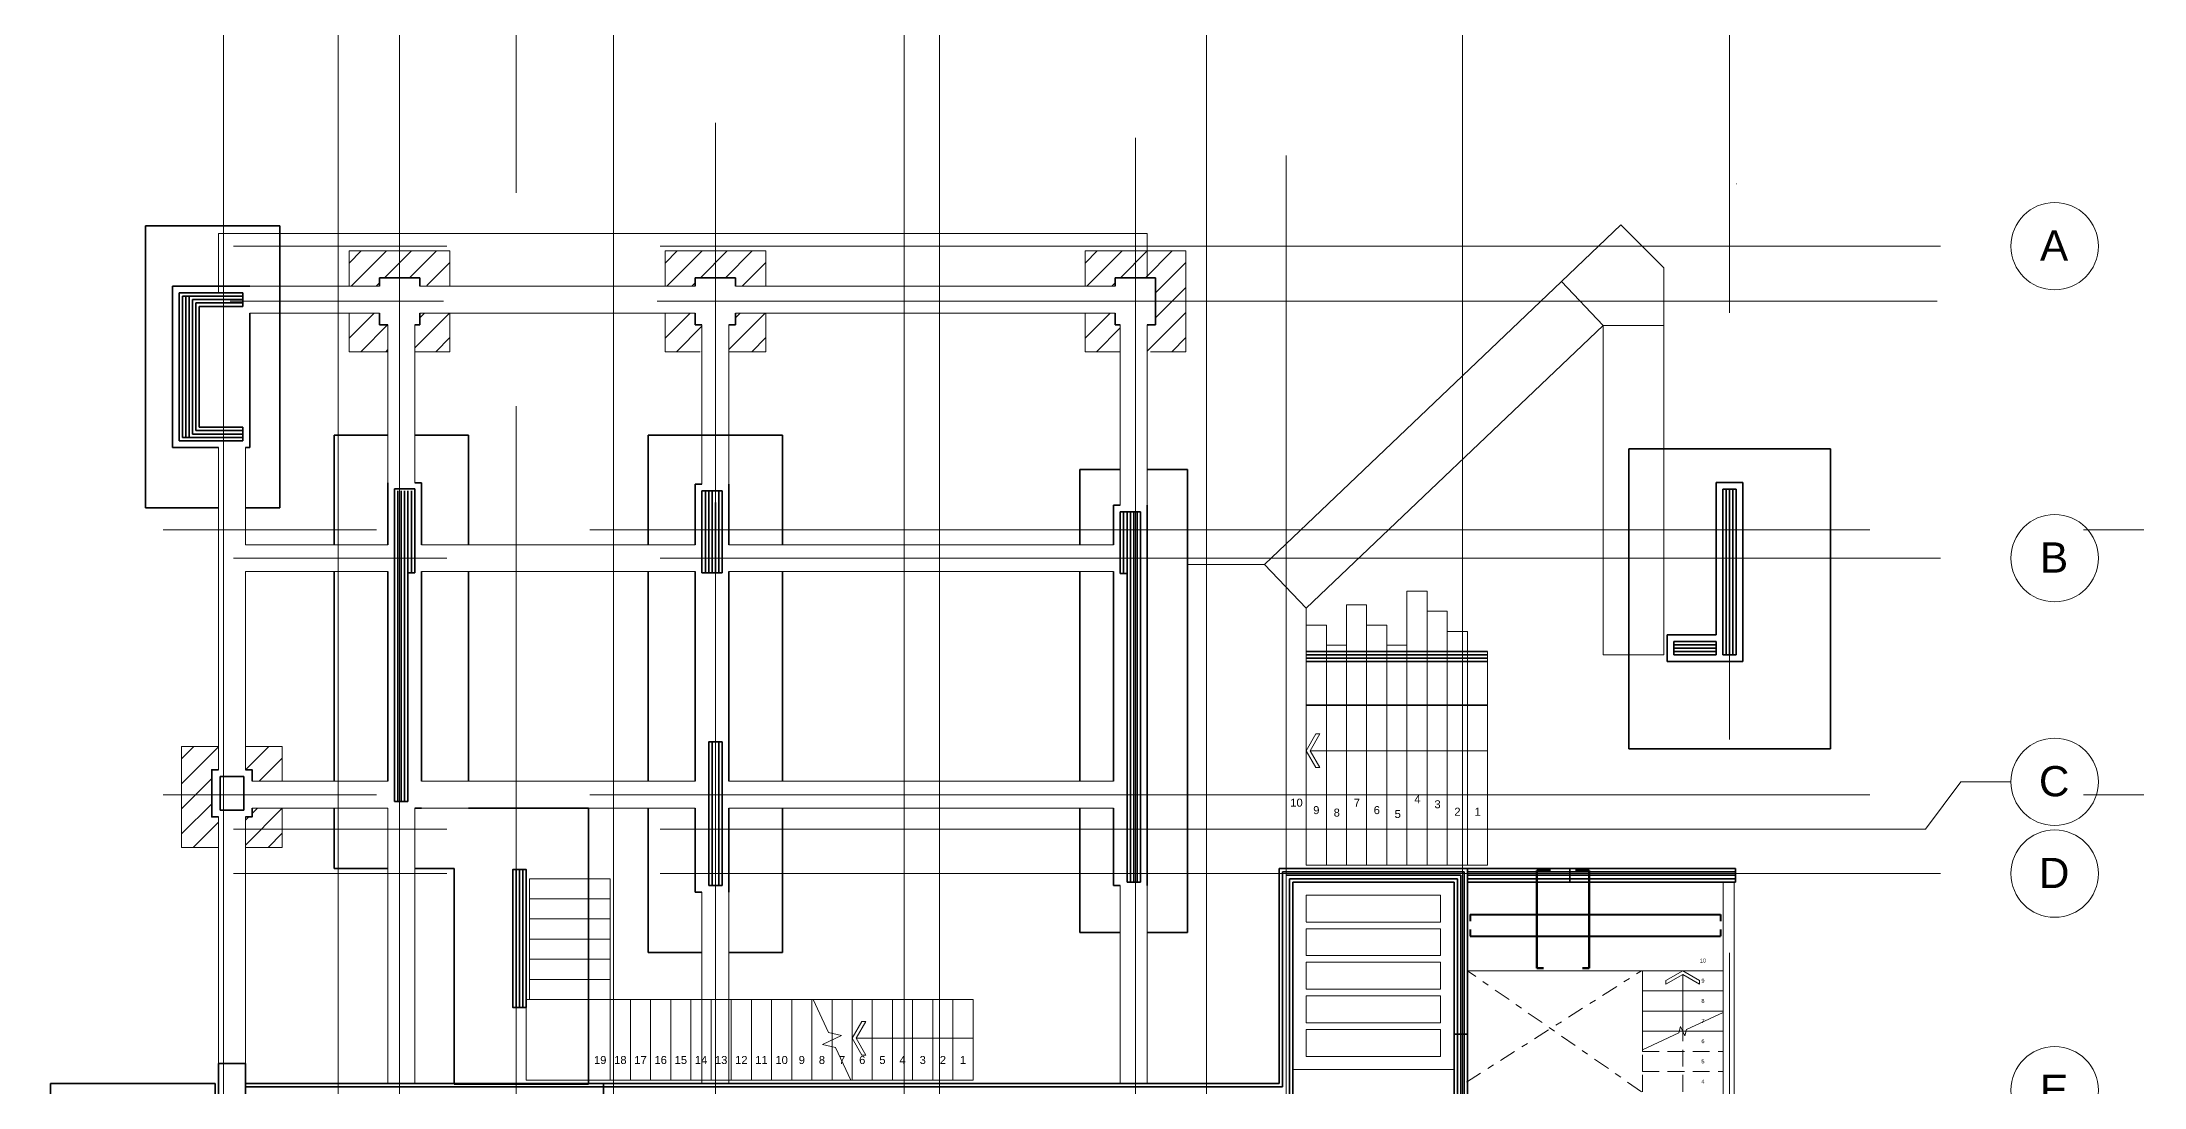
# Model space of a CAD drawing. Header units: millimetres. Extents: x 1130 to 2176, y -195 to 376.
# Drawn here: x 1649.64 to 1680.92, y -98.01 to -82.46 of the extents above; entities that cross this region are included whole.
import ezdxf

# ---------------------------------------------------------------- set-up
doc = ezdxf.new("R2010")
doc.units = ezdxf.units.MM
for name, pattern in [('Basculante', [0.003969, 0.002381, -0.001587]), ('CENTER2', [28.575, 19.05, -3.175, 3.175, -3.175]), ('DASHDOT2', [0.5, 0.25, -0.125, 0, -0.125]), ('HIDDEN', [0.375, 0.25, -0.125])]:
    doc.linetypes.add(name, pattern=pattern)
for name, color, linetype, lineweight in [('A-DETL-MBND', 8, 'Continuous', 9), ('A-FLOR-LEVL', 7, 'Continuous', 9), ('A-WALL', 1, 'Continuous', 9), ('EDIS-BORDE DE LOSA', 3, 'Continuous', 9), ('EDIS-EJES COLUMNAS', 9, 'CENTER2', 15), ('EDIS-ESCALERA', 2, 'Continuous', 15), ('EDIS-LOSA NERVADA', 3, 'Continuous', 15), ('EDIS-MUROS PB', 4, 'Continuous', 15), ('EDIS-PANTALLAS', 3, 'Continuous', 15), ('EDIS-PEDESTALES', 4, 'Continuous', 13), ('EDIS-PL-DIMENSION', 8, 'Continuous', 13), ('EDIS-REFUERZOS DETALLES', 7, 'Continuous', 40), ('EDIS-VACIOS', 8, 'DASHDOT2', 13), ('EDIS-VIGAS RIOSTRAS', 6, 'Continuous', 13), ('EDIS-ZAPATAS-F-2', 1, 'Continuous', 20), ('Est-REFUERZOS DETALLES', 7, 'Continuous', 50), ('S-GRID', 3, 'Continuous', 9), ('S-GRID-IDEN', 3, 'Continuous', 9), ('S-STRS', 7, 'Continuous', 9), ('S-STRS-MBND', 7, 'Basculante', 9), ('vista', 7, 'Continuous', 9)]:
    doc.layers.add(name, color=color, linetype=linetype, lineweight=lineweight)
doc.layers.add('EDIS-COLUMNAS PB', color=7, linetype='CENTER2')
doc.layers.add('EDIS-MURO PERIMETRAL', color=3, linetype='Continuous')
doc.styles.add('ARIAL', font='arial.ttf')
doc.styles.add('Arial_4', font='arial.ttf', dxfattribs={"height": 0.45})

# ---------------------------------------------------------------- blocks, each defined once
blk = doc.blocks.new('Rejilla - M_Extremo inicial de rejilla - Círculo-45800-PLANTA BAJA  0_00')
at = {"layer": 'S-GRID-IDEN'}
blk.add_circle((0, 0), 0.0065, dxfattribs=at)

msp = doc.modelspace()

# ---------------------------------------------------------------- hatches: boundary and pattern name
at = {"layer": 'EDIS-ZAPATAS-F-2'}
h = msp.add_hatch(dxfattribs=at)
h.set_pattern_fill('ANSI31', color=256, scale=0.083)
h.set_pattern_definition([(45, (-273.39996, -314.67642), (-0.186340315, 0.186340315), [])])
h.paths.add_polyline_path([(1655.708, -86.796), (1655.183, -86.796), (1655.183, -87.066), (1655.708, -87.066)])
h.paths.add_polyline_path([(1654.783, -86.796), (1654.208, -86.796), (1654.208, -87.066), (1654.783, -87.066)])
h.paths.add_polyline_path([(1654.683, -86.491), (1654.208, -86.491), (1654.208, -86.796), (1654.783, -86.796), (1654.783, -86.491)])
h.paths.add_polyline_path([(1655.258, -86.666), (1655.183, -86.666), (1655.183, -86.796), (1655.708, -86.796), (1655.708, -86.491), (1655.258, -86.491)])
h.paths.add_polyline_path([(1655.258, -85.966), (1655.258, -86.081), (1655.708, -86.081), (1655.708, -85.566), (1654.958, -85.566), (1654.958, -85.966)])
h.paths.add_polyline_path([(1654.658, -85.966), (1654.958, -85.966), (1654.958, -85.566), (1654.208, -85.566), (1654.208, -86.091), (1654.658, -86.091)])
h = msp.add_hatch(dxfattribs=at)
h.set_pattern_fill('ANSI31', color=256, scale=0.083)
h.set_pattern_definition([(45, (-268.69996, -314.67642), (-0.186340315, 0.186340315), [])])
h.paths.add_polyline_path([(1660.408, -86.796), (1659.858, -86.796), (1659.858, -87.066), (1660.408, -87.066)])
h.paths.add_polyline_path([(1659.458, -86.796), (1658.908, -86.796), (1658.908, -87.066), (1659.458, -87.066)])
h.paths.add_polyline_path([(1659.383, -86.491), (1658.908, -86.491), (1658.908, -86.796), (1659.458, -86.796), (1659.458, -86.491)])
h.paths.add_polyline_path([(1659.958, -85.966), (1659.958, -86.091), (1660.408, -86.091), (1660.408, -85.566), (1659.658, -85.566), (1659.658, -85.966)])
h.paths.add_polyline_path([(1659.358, -85.966), (1659.658, -85.966), (1659.658, -85.566), (1658.908, -85.566), (1658.908, -86.091), (1659.358, -86.091)])
h.paths.add_polyline_path([(1659.958, -86.491), (1659.958, -86.666), (1659.858, -86.666), (1659.858, -86.796), (1660.408, -86.796), (1660.408, -86.491)])
h = msp.add_hatch(dxfattribs=at)
h.set_pattern_fill('ANSI31', color=256, scale=0.083)
h.set_pattern_definition([(45, (-262.44996, -314.67642), (-0.186340315, 0.186340315), [])])
h.paths.add_polyline_path([(1666.658, -86.796), (1666.083, -86.796), (1666.083, -87.066), (1666.658, -87.066)])
h.paths.add_polyline_path([(1665.683, -86.796), (1665.158, -86.796), (1665.158, -87.066), (1665.683, -87.066)])
h.paths.add_polyline_path([(1665.633, -86.491), (1665.158, -86.491), (1665.158, -86.796), (1665.683, -86.796), (1665.683, -86.491)])
h.paths.add_polyline_path([(1666.208, -85.966), (1666.208, -86.316), (1666.658, -86.316), (1666.658, -85.566), (1665.908, -85.566), (1665.908, -85.966)])
h.paths.add_polyline_path([(1666.208, -86.666), (1666.09, -86.666), (1666.108, -86.796), (1666.658, -86.796), (1666.658, -86.316), (1666.208, -86.316)])
h.paths.add_polyline_path([(1665.608, -85.966), (1665.908, -85.966), (1665.908, -85.566), (1665.158, -85.566), (1665.158, -86.091), (1665.608, -86.091)])
h = msp.add_hatch(dxfattribs=at)
h.set_pattern_fill('ANSI31', color=256, scale=0.083)
h.set_pattern_definition([(45, (-275.89496, -322.05476), (-0.186340315, 0.186340315), [])])
h.paths.add_polyline_path([(1652.263, -92.944), (1651.713, -92.944), (1651.713, -93.659), (1652.163, -93.659), (1652.163, -93.289), (1652.263, -93.289)])
h.paths.add_polyline_path([(1653.213, -92.944), (1652.663, -92.944), (1652.663, -93.289), (1652.763, -93.289), (1652.763, -93.459), (1653.213, -93.459)])
h.paths.add_polyline_path([(1653.213, -93.859), (1652.763, -93.859), (1652.763, -93.989), (1652.663, -93.989), (1652.663, -94.174), (1653.213, -94.174)])
h.paths.add_polyline_path([(1653.213, -94.174), (1652.663, -94.174), (1652.663, -94.444), (1653.213, -94.444)])
h.paths.add_polyline_path([(1652.263, -94.174), (1651.713, -94.174), (1651.713, -94.444), (1652.263, -94.444)])
h.paths.add_polyline_path([(1652.263, -93.989), (1652.163, -93.989), (1652.163, -93.659), (1651.713, -93.659), (1651.713, -94.174), (1652.263, -94.174)])

# ---------------------------------------------------------------- linework, layer by layer
at = {"layer": 'A-DETL-MBND'}
msp.add_line((1674.849, -84.57), (1674.851, -84.567), dxfattribs=at)
at = {"layer": 'A-FLOR-LEVL'}
for p, q in [((1673.132, -85.18), (1672.248, -86.023)), ((1673.769, -85.817), (1673.132, -85.18)), ((1673.769, -86.674), (1673.769, -85.817)), ((1672.248, -86.023), (1667.831, -90.235)), ((1672.248, -86.023), (1672.869, -86.674)), ((1672.869, -86.674), (1668.449, -90.884)), ((1673.769, -86.674), (1672.869, -86.674)), ((1672.869, -91.579), (1672.869, -86.674)), ((1673.769, -91.579), (1673.769, -86.674)), ((1667.831, -90.235), (1668.449, -90.884)), ((1673.769, -91.579), (1672.869, -91.579))]:
    msp.add_line(p, q, dxfattribs=at)
at = {"layer": 'A-WALL'}
for p, q in [((1652.263, -94.059), (1652.268, -94.059)), ((1668.049, -94.759), (1668.053, -94.759)), ((1652.268, -97.859), (1652.263, -97.859))]:
    msp.add_line(p, q, dxfattribs=at)
at = {"layer": 'A-WALL', "lineweight": 35}
for p, q in [((1668.053, -94.959), (1668.049, -94.959)), ((1668.253, -97.959), (1668.249, -97.959))]:
    msp.add_line(p, q, dxfattribs=at)
at = {"layer": 'EDIS-BORDE DE LOSA'}
for p, q in [((1666.083, -85.309), (1652.263, -85.309)), ((1652.263, -85.309), (1652.263, -86.191)), ((1666.083, -85.966), (1666.083, -85.309)), ((1667.831, -90.235), (1666.683, -90.235)), ((1668.449, -91.134), (1668.449, -90.884)), ((1670.849, -94.759), (1671.149, -94.759)), ((1674.819, -99.284), (1674.819, -94.959))]:
    msp.add_line(p, q, dxfattribs=at)
at = {"layer": 'EDIS-COLUMNAS PB', "lineweight": 35}
for points in [[(1652.288, -93.889), (1652.638, -93.889), (1652.638, -93.389), (1652.288, -93.389)], [(1652.263, -98.159), (1652.663, -98.159), (1652.663, -97.659), (1652.263, -97.659)]]:
    msp.add_lwpolyline(points, close=True, dxfattribs=at)
at = {"layer": 'EDIS-EJES COLUMNAS'}
for p, q in [((1652.338, -127.974), (1652.338, -62.779)), ((1654.043, -127.974), (1654.043, -62.779)), ((1654.043, -127.974), (1654.043, -62.779)), ((1654.958, -129.943), (1654.958, -62.779)), ((1656.693, -135.501), (1656.693, -62.779)), ((1658.143, -127.974), (1658.143, -62.779)), ((1659.658, -131.287), (1659.658, -62.779)), ((1662.468, -127.974), (1662.468, -62.779)), ((1662.993, -127.974), (1662.993, -62.779)), ((1665.908, -131.509), (1665.908, -62.779)), ((1666.964, -127.974), (1666.964, -62.779)), ((1668.149, -131.77), (1668.149, -62.779)), ((1670.774, -127.974), (1670.774, -62.779)), ((1674.749, -115.064), (1674.749, -62.779)), ((1630.263, -85.496), (1678.937, -85.496)), ((1630.214, -86.316), (1678.888, -86.316)), ((1629.214, -89.719), (1680.916, -89.719)), ((1630.263, -90.139), (1678.937, -90.139)), ((1629.214, -93.659), (1680.916, -93.659)), ((1630.263, -94.174), (1677.667, -94.174)), ((1630.263, -94.834), (1678.937, -94.834))]:
    msp.add_line(p, q, dxfattribs=at)
at = {"layer": 'EDIS-EJES COLUMNAS', "linetype": 'ByBlock'}
msp.add_line((1662.993, -126.978), (1662.993, -83.139), dxfattribs=at)
at = {"layer": 'EDIS-ESCALERA'}
for p, q in [((1669.949, -90.629), (1669.949, -91.434)), ((1670.249, -90.629), (1669.949, -90.629)), ((1670.249, -90.929), (1670.249, -90.629)), ((1669.049, -90.834), (1669.049, -91.112)), ((1669.349, -90.834), (1669.049, -90.834)), ((1669.349, -91.134), (1669.349, -90.834)), ((1670.549, -90.929), (1670.249, -90.929)), ((1670.249, -94.709), (1670.249, -90.929)), ((1670.249, -94.709), (1670.249, -90.929)), ((1670.549, -91.229), (1670.549, -90.929)), ((1668.449, -94.709), (1668.449, -91.134)), ((1668.749, -91.134), (1668.449, -91.134)), ((1668.749, -91.434), (1668.749, -91.134)), ((1669.049, -91.112), (1669.049, -91.434)), ((1669.649, -91.134), (1669.349, -91.134)), ((1669.349, -94.709), (1669.349, -91.134)), ((1669.349, -94.709), (1669.349, -91.134)), ((1669.649, -91.434), (1669.649, -91.134)), ((1670.849, -91.229), (1670.549, -91.229)), ((1670.549, -94.709), (1670.549, -91.229)), ((1670.549, -94.709), (1670.549, -91.229)), ((1670.849, -91.529), (1670.849, -91.229)), ((1669.049, -91.434), (1668.749, -91.434)), ((1668.749, -94.709), (1668.749, -91.434)), ((1668.749, -94.709), (1668.749, -91.434)), ((1669.049, -94.709), (1669.049, -91.434)), ((1669.049, -94.709), (1669.049, -91.434)), ((1669.949, -91.434), (1669.649, -91.434)), ((1669.649, -94.709), (1669.649, -91.434)), ((1669.649, -94.709), (1669.649, -91.434)), ((1669.949, -94.709), (1669.949, -91.434)), ((1669.949, -94.709), (1669.949, -91.434)), ((1671.149, -91.529), (1670.849, -91.529)), ((1670.849, -94.709), (1670.849, -91.529)), ((1671.149, -94.709), (1671.149, -91.529)), ((1671.149, -94.709), (1671.149, -91.529)), ((1668.594, -92.755), (1668.449, -93.005)), ((1668.651, -92.755), (1668.507, -93.005)), ((1668.651, -92.755), (1668.594, -92.755)), ((1668.594, -93.255), (1668.449, -93.005)), ((1671.149, -93.005), (1668.507, -93.005)), ((1668.651, -93.255), (1668.507, -93.005)), ((1668.651, -93.255), (1668.594, -93.255)), ((1671.149, -94.709), (1668.449, -94.709)), ((1668.749, -94.759), (1668.449, -94.759)), ((1669.049, -94.759), (1668.749, -94.759)), ((1669.349, -94.759), (1669.049, -94.759)), ((1669.649, -94.759), (1669.349, -94.759)), ((1669.949, -94.759), (1669.649, -94.759)), ((1670.249, -94.759), (1669.949, -94.759)), ((1670.549, -94.759), (1670.249, -94.759)), ((1670.849, -94.759), (1670.549, -94.759)), ((1671.149, -94.759), (1670.849, -94.759)), ((1656.893, -94.909), (1658.093, -94.909)), ((1656.893, -96.709), (1656.893, -94.909)), ((1658.093, -96.709), (1658.093, -94.909)), ((1656.893, -95.209), (1658.093, -95.209)), ((1656.893, -95.209), (1658.093, -95.209)), ((1656.893, -95.509), (1658.093, -95.509)), ((1656.893, -95.509), (1658.093, -95.509)), ((1656.893, -95.809), (1658.093, -95.809)), ((1656.893, -95.809), (1658.093, -95.809)), ((1656.893, -96.109), (1658.093, -96.109)), ((1656.893, -96.109), (1658.093, -96.109)), ((1670.849, -97.032), (1670.849, -96.032)), ((1673.453, -96.279), (1674.653, -96.279)), ((1673.453, -97.458), (1673.453, -96.279)), ((1673.803, -96.423), (1674.053, -96.279)), ((1673.803, -96.481), (1674.053, -96.336)), ((1674.303, -96.423), (1674.053, -96.279)), ((1674.053, -97.179), (1674.053, -96.336)), ((1674.303, -96.481), (1674.053, -96.336)), ((1674.653, -96.279), (1674.653, -99.284)), ((1656.893, -96.409), (1658.093, -96.409)), ((1656.893, -96.409), (1658.093, -96.409)), ((1673.453, -96.579), (1674.653, -96.579)), ((1673.453, -96.579), (1674.653, -96.579)), ((1673.803, -96.481), (1673.803, -96.423)), ((1674.303, -96.481), (1674.303, -96.423)), ((1656.893, -96.709), (1656.843, -96.709)), ((1656.843, -96.709), (1656.843, -97.909)), ((1656.893, -96.709), (1658.093, -96.709)), ((1656.893, -96.709), (1658.093, -96.709)), ((1661.113, -96.709), (1658.093, -96.709)), ((1658.093, -97.909), (1658.093, -96.709)), ((1658.393, -97.909), (1658.393, -96.709)), ((1658.393, -97.909), (1658.393, -96.709)), ((1658.693, -97.909), (1658.693, -96.709)), ((1658.693, -97.909), (1658.693, -96.709)), ((1658.993, -97.909), (1658.993, -96.709)), ((1658.993, -97.909), (1658.993, -96.709)), ((1659.293, -97.909), (1659.293, -96.709)), ((1659.293, -97.909), (1659.293, -96.709)), ((1659.593, -97.909), (1659.593, -96.709)), ((1659.593, -97.909), (1659.593, -96.709)), ((1659.893, -97.909), (1659.893, -96.709)), ((1659.893, -97.909), (1659.893, -96.709)), ((1660.193, -97.909), (1660.193, -96.709)), ((1660.193, -97.909), (1660.193, -96.709)), ((1660.493, -97.909), (1660.493, -96.709)), ((1660.493, -97.909), (1660.493, -96.709)), ((1660.793, -97.909), (1660.793, -96.709)), ((1660.793, -97.909), (1660.793, -96.709)), ((1661.093, -97.909), (1661.093, -96.709)), ((1661.093, -97.909), (1661.093, -96.709)), ((1661.393, -96.709), (1661.113, -96.709)), ((1661.113, -96.709), (1661.34, -97.196)), ((1661.693, -96.709), (1661.393, -96.709)), ((1661.393, -97.209), (1661.393, -96.709)), ((1661.393, -97.209), (1661.393, -96.709)), ((1661.993, -96.709), (1661.693, -96.709)), ((1661.693, -97.909), (1661.693, -96.709)), ((1661.693, -97.909), (1661.693, -96.709)), ((1662.293, -96.709), (1661.993, -96.709)), ((1661.993, -97.909), (1661.993, -96.709)), ((1661.993, -97.909), (1661.993, -96.709)), ((1662.593, -96.709), (1662.293, -96.709)), ((1662.293, -97.909), (1662.293, -96.709)), ((1662.293, -97.909), (1662.293, -96.709)), ((1662.893, -96.709), (1662.593, -96.709)), ((1662.593, -97.909), (1662.593, -96.709)), ((1663.193, -96.709), (1662.893, -96.709)), ((1662.893, -97.909), (1662.893, -96.709)), ((1663.493, -96.709), (1663.193, -96.709)), ((1663.193, -97.909), (1663.193, -96.709)), ((1663.193, -97.909), (1663.193, -96.709)), ((1663.493, -97.909), (1663.493, -96.709)), ((1663.493, -97.909), (1663.493, -96.709)), ((1673.453, -96.879), (1674.653, -96.879)), ((1673.453, -96.879), (1674.653, -96.879)), ((1674.653, -96.899), (1674.11, -97.152)), ((1661.534, -97.243), (1661.251, -97.375)), ((1661.34, -97.196), (1661.534, -97.243)), ((1661.393, -97.309), (1661.393, -97.209)), ((1661.393, -97.309), (1661.393, -97.209)), ((1661.837, -97.034), (1661.693, -97.284)), ((1661.895, -97.034), (1661.75, -97.284)), ((1661.895, -97.034), (1661.837, -97.034)), ((1673.453, -97.179), (1674.003, -97.179)), ((1673.453, -97.179), (1674.003, -97.179)), ((1673.996, -97.205), (1673.453, -97.458)), ((1674.02, -97.108), (1673.996, -97.205)), ((1674.003, -97.179), (1674.053, -97.179)), ((1674.003, -97.179), (1674.053, -97.179)), ((1674.086, -97.249), (1674.02, -97.108)), ((1674.053, -97.179), (1674.103, -97.179)), ((1674.053, -97.179), (1674.103, -97.179)), ((1674.11, -97.152), (1674.086, -97.249)), ((1674.103, -97.179), (1674.653, -97.179)), ((1661.251, -97.375), (1661.445, -97.422)), ((1661.393, -97.409), (1661.393, -97.309)), ((1661.393, -97.409), (1661.393, -97.309)), ((1661.393, -97.909), (1661.393, -97.409)), ((1661.393, -97.909), (1661.393, -97.409)), ((1661.445, -97.422), (1661.672, -97.909)), ((1661.837, -97.534), (1661.693, -97.284)), ((1663.49, -97.284), (1661.75, -97.284)), ((1661.895, -97.534), (1661.75, -97.284)), ((1661.895, -97.534), (1661.837, -97.534)), ((1656.843, -97.909), (1658.093, -97.909)), ((1661.672, -97.909), (1658.093, -97.909)), ((1661.693, -97.909), (1661.672, -97.909)), ((1661.993, -97.909), (1661.693, -97.909)), ((1662.293, -97.909), (1661.993, -97.909)), ((1662.593, -97.909), (1662.293, -97.909)), ((1662.893, -97.909), (1662.593, -97.909)), ((1663.193, -97.909), (1662.893, -97.909)), ((1663.493, -97.909), (1663.193, -97.909))]:
    msp.add_line(p, q, dxfattribs=at)
at = {"layer": 'EDIS-ESCALERA', "linetype": 'HIDDEN'}
for p, q in [((1674.053, -98.079), (1674.053, -97.179)), ((1674.103, -97.179), (1674.653, -97.179)), ((1673.453, -97.779), (1673.453, -97.479)), ((1673.453, -97.479), (1674.653, -97.479)), ((1673.453, -97.479), (1674.653, -97.479)), ((1673.453, -98.079), (1673.453, -97.779)), ((1673.453, -97.779), (1674.653, -97.779)), ((1673.453, -97.779), (1674.653, -97.779))]:
    msp.add_line(p, q, dxfattribs=at)
at = {"layer": 'EDIS-LOSA NERVADA'}
for p, q in [((1674.653, -96.279), (1674.653, -94.959)), ((1673.453, -96.279), (1670.849, -96.279))]:
    msp.add_line(p, q, dxfattribs=at)
for points in [[(1668.449, -95.554), (1670.449, -95.554), (1670.449, -95.154), (1668.449, -95.154), (1668.449, -95.553)], [(1668.449, -96.054), (1670.449, -96.054), (1670.449, -95.654), (1668.449, -95.654), (1668.449, -96.053)]]:
    msp.add_lwpolyline(points, dxfattribs=at)
for points in [[(1668.449, -96.554), (1670.449, -96.554), (1670.449, -96.154), (1668.449, -96.154)], [(1668.449, -97.054), (1670.449, -97.054), (1670.449, -96.654), (1668.449, -96.654)], [(1668.449, -97.554), (1670.449, -97.554), (1670.449, -97.154), (1668.449, -97.154)]]:
    msp.add_lwpolyline(points, close=True, dxfattribs=at)
at = {"layer": 'EDIS-MURO PERIMETRAL', "lineweight": 35}
for p, q in [((1653.178, -85.191), (1651.178, -85.191)), ((1651.178, -85.191), (1651.178, -89.391)), ((1653.178, -85.191), (1653.178, -89.391)), ((1653.983, -89.939), (1653.983, -88.309)), ((1653.983, -88.309), (1653.983, -88.309)), ((1653.983, -88.309), (1654.783, -88.309)), ((1655.183, -88.309), (1655.983, -88.309)), ((1655.983, -88.309), (1655.983, -89.939)), ((1660.658, -88.309), (1658.658, -88.309)), ((1658.658, -89.939), (1658.658, -88.309)), ((1660.658, -89.939), (1660.658, -88.309)), ((1673.249, -88.514), (1673.249, -92.979)), ((1676.249, -88.514), (1673.249, -88.514)), ((1676.249, -88.514), (1676.249, -92.979)), ((1665.683, -88.819), (1665.083, -88.819)), ((1665.083, -89.939), (1665.083, -88.819)), ((1666.683, -88.819), (1666.083, -88.819)), ((1666.683, -95.709), (1666.683, -88.819)), ((1651.178, -89.391), (1652.263, -89.391)), ((1652.663, -89.391), (1653.178, -89.391)), ((1653.983, -93.459), (1653.983, -90.339)), ((1655.983, -90.339), (1655.983, -93.459)), ((1658.658, -92.509), (1658.658, -90.339)), ((1660.658, -92.509), (1660.658, -90.339)), ((1665.083, -93.459), (1665.083, -90.339)), ((1658.658, -92.509), (1658.658, -93.459)), ((1660.658, -92.509), (1660.658, -93.459)), ((1671.149, -92.329), (1668.449, -92.329)), ((1676.249, -92.979), (1673.249, -92.979)), ((1653.983, -94.759), (1653.983, -93.859)), ((1657.768, -93.859), (1655.983, -93.859)), ((1657.768, -93.859), (1657.768, -97.969)), ((1658.658, -93.859), (1658.658, -96.009)), ((1660.658, -93.859), (1660.658, -96.009)), ((1665.083, -95.709), (1665.083, -93.859)), ((1654.783, -94.759), (1653.983, -94.759)), ((1655.768, -94.759), (1655.183, -94.759)), ((1655.768, -97.969), (1655.768, -94.759)), ((1670.849, -94.759), (1672.373, -94.759)), ((1670.849, -94.959), (1672.373, -94.959)), ((1665.083, -95.709), (1665.683, -95.709)), ((1666.083, -95.709), (1666.683, -95.709)), ((1658.658, -96.009), (1659.458, -96.009)), ((1659.858, -96.009), (1660.658, -96.009)), ((1670.649, -97.224), (1670.649, -98.159)), ((1670.849, -98.159), (1670.849, -97.224)), ((1652.263, -98.159), (1652.263, -97.859)), ((1649.763, -97.959), (1649.763, -113.559)), ((1652.213, -97.959), (1649.763, -97.959)), ((1652.213, -97.959), (1652.213, -113.559)), ((1658.093, -97.959), (1652.663, -97.959)), ((1657.768, -97.969), (1655.768, -97.969))]:
    msp.add_line(p, q, dxfattribs=at)
at = {"layer": 'EDIS-MURO PERIMETRAL', "color": 252, "lineweight": 35, "true_color": 0x939598}
for p, q in [((1656.693, -96.824), (1656.693, -94.774)), ((1656.743, -96.824), (1656.743, -94.774)), ((1656.793, -96.824), (1656.793, -94.774))]:
    msp.add_line(p, q, dxfattribs=at)
at = {"layer": 'EDIS-MUROS PB', "lineweight": 35}
for p, q in [((1651.678, -88.391), (1651.678, -86.191)), ((1652.628, -86.191), (1651.678, -86.191)), ((1652.628, -86.391), (1652.628, -86.191)), ((1651.978, -88.191), (1651.978, -86.391)), ((1651.978, -86.391), (1652.628, -86.391)), ((1652.628, -88.191), (1651.978, -88.191)), ((1652.628, -88.391), (1652.628, -88.191)), ((1651.678, -88.391), (1652.628, -88.391)), ((1655.183, -89.109), (1654.883, -89.109)), ((1654.883, -89.109), (1654.883, -93.759)), ((1655.183, -90.359), (1655.183, -89.109)), ((1659.758, -89.139), (1659.458, -89.139)), ((1659.458, -89.139), (1659.458, -90.359)), ((1659.758, -89.844), (1659.758, -89.139)), ((1674.849, -89.114), (1674.649, -89.114)), ((1674.649, -89.114), (1674.649, -91.579)), ((1674.849, -91.579), (1674.849, -89.114)), ((1674.949, -91.679), (1674.949, -89.014)), ((1665.983, -89.449), (1665.683, -89.449)), ((1665.683, -89.449), (1665.683, -90.366)), ((1665.983, -94.959), (1665.983, -89.449)), ((1659.758, -89.909), (1659.758, -89.844)), ((1659.758, -90.359), (1659.758, -89.909)), ((1655.083, -93.759), (1655.083, -90.359)), ((1655.083, -93.759), (1655.083, -90.359)), ((1655.083, -90.359), (1655.183, -90.359)), ((1659.458, -90.359), (1659.758, -90.359)), ((1659.568, -90.359), (1659.748, -90.359)), ((1665.683, -90.366), (1665.783, -90.366)), ((1665.783, -90.366), (1665.783, -94.959)), ((1674.549, -91.379), (1673.919, -91.379)), ((1673.919, -91.379), (1673.919, -91.579)), ((1673.919, -91.579), (1674.549, -91.579)), ((1674.549, -91.579), (1674.549, -91.379)), ((1674.649, -91.579), (1674.849, -91.579)), ((1654.883, -93.759), (1655.083, -93.759)), ((1665.783, -94.959), (1665.983, -94.959)), ((1670.849, -96.032), (1670.849, -95.832))]:
    msp.add_line(p, q, dxfattribs=at)
at = {"layer": 'EDIS-MUROS PB', "color": 4, "lineweight": 35}
for p, q in [((1671.149, -91.529), (1668.449, -91.529)), ((1671.149, -91.679), (1668.449, -91.679)), ((1668.049, -94.759), (1668.049, -97.959)), ((1670.849, -94.759), (1668.049, -94.759)), ((1670.849, -97.224), (1670.849, -94.759)), ((1672.373, -94.759), (1674.838, -94.759)), ((1672.373, -94.759), (1672.373, -94.959)), ((1674.838, -94.959), (1674.838, -94.759)), ((1668.249, -94.959), (1670.649, -94.959)), ((1668.249, -98.159), (1668.249, -94.959)), ((1670.649, -94.959), (1670.649, -97.224)), ((1672.373, -94.959), (1674.838, -94.959)), ((1670.849, -97.224), (1670.649, -97.224)), ((1668.049, -97.959), (1657.993, -97.959)), ((1657.993, -97.959), (1657.993, -98.159))]:
    msp.add_line(p, q, dxfattribs=at)
at = {"layer": 'EDIS-MUROS PB', "lineweight": 35}
for points in [[(1659.558, -95.009), (1659.558, -92.874), (1659.758, -92.874), (1659.758, -95.009)], [(1656.843, -96.824), (1656.843, -94.774), (1656.643, -94.774), (1656.643, -96.824)]]:
    msp.add_lwpolyline(points, close=True, dxfattribs=at)
at = {"layer": 'EDIS-PANTALLAS', "color": 252, "lineweight": 35, "true_color": 0x939598}
for p, q in [((1651.728, -86.241), (1651.728, -88.341)), ((1652.628, -86.241), (1651.728, -86.241)), ((1651.778, -86.241), (1651.778, -88.341)), ((1651.828, -86.241), (1651.828, -88.341)), ((1651.878, -88.291), (1651.878, -86.291)), ((1651.878, -86.291), (1652.628, -86.291)), ((1651.928, -88.241), (1651.928, -86.341)), ((1651.928, -86.341), (1652.628, -86.341)), ((1652.628, -88.341), (1651.728, -88.341)), ((1652.628, -88.291), (1651.878, -88.291)), ((1652.628, -88.241), (1651.928, -88.241)), ((1654.933, -89.139), (1654.933, -93.759)), ((1654.983, -89.139), (1654.983, -93.759)), ((1655.033, -89.139), (1655.033, -93.759)), ((1655.083, -90.359), (1655.083, -89.139)), ((1655.133, -90.359), (1655.133, -89.139)), ((1659.508, -89.139), (1659.508, -90.359)), ((1659.558, -89.139), (1659.558, -90.359)), ((1659.608, -89.139), (1659.608, -90.359)), ((1659.708, -89.139), (1659.708, -90.359)), ((1674.699, -89.114), (1674.699, -91.579)), ((1674.749, -89.114), (1674.749, -91.579)), ((1674.799, -91.579), (1674.799, -89.114)), ((1659.658, -89.309), (1659.658, -90.359)), ((1665.733, -89.449), (1665.733, -90.366)), ((1665.783, -89.449), (1665.783, -90.366)), ((1665.833, -94.959), (1665.833, -89.449)), ((1665.883, -94.959), (1665.883, -89.449)), ((1665.933, -94.959), (1665.933, -89.449)), ((1671.149, -91.579), (1668.449, -91.579)), ((1671.149, -91.629), (1668.449, -91.629)), ((1674.549, -91.429), (1673.919, -91.429)), ((1673.919, -91.479), (1674.549, -91.479)), ((1673.919, -91.529), (1674.549, -91.529)), ((1659.608, -92.874), (1659.608, -95.009)), ((1659.708, -95.009), (1659.708, -92.874)), ((1670.799, -94.809), (1668.099, -94.809)), ((1668.099, -94.809), (1668.099, -98.009)), ((1668.149, -94.859), (1670.749, -94.859)), ((1668.199, -94.909), (1670.699, -94.909)), ((1668.199, -98.109), (1668.199, -94.909)), ((1670.699, -94.909), (1670.699, -98.159)), ((1670.749, -94.859), (1670.749, -98.159)), ((1670.799, -98.159), (1670.799, -94.809)), ((1674.838, -94.809), (1670.849, -94.809)), ((1674.838, -94.859), (1670.849, -94.859)), ((1674.838, -94.909), (1670.849, -94.909)), ((1668.099, -98.009), (1652.663, -98.009))]:
    msp.add_line(p, q, dxfattribs=at)
at = {"layer": 'EDIS-PEDESTALES', "lineweight": 35}
for p, q in [((1655.258, -85.966), (1654.658, -85.966)), ((1654.658, -85.966), (1654.658, -86.091)), ((1655.258, -86.091), (1655.258, -85.966)), ((1659.958, -85.966), (1659.358, -85.966)), ((1659.358, -85.966), (1659.358, -86.091)), ((1659.958, -86.091), (1659.958, -85.966)), ((1666.208, -85.966), (1665.608, -85.966)), ((1665.608, -85.966), (1665.608, -86.091)), ((1666.208, -86.666), (1666.208, -85.966)), ((1651.578, -86.091), (1651.578, -88.491)), ((1652.728, -86.091), (1651.578, -86.091)), ((1652.728, -88.491), (1652.728, -86.491)), ((1654.658, -86.491), (1654.658, -86.666)), ((1655.258, -86.666), (1655.258, -86.491)), ((1659.358, -86.491), (1659.358, -86.666)), ((1659.958, -86.666), (1659.958, -86.491)), ((1665.608, -86.491), (1665.608, -86.666)), ((1654.658, -86.666), (1654.783, -86.666)), ((1655.183, -86.666), (1655.258, -86.666)), ((1659.358, -86.666), (1659.458, -86.666)), ((1659.858, -86.666), (1659.958, -86.666)), ((1665.608, -86.666), (1665.683, -86.666)), ((1666.083, -86.666), (1666.208, -86.666)), ((1651.578, -88.491), (1652.263, -88.491)), ((1652.663, -88.491), (1652.728, -88.491)), ((1654.783, -89.019), (1654.783, -89.939)), ((1655.283, -89.019), (1655.183, -89.019)), ((1655.283, -89.939), (1655.283, -89.019)), ((1659.458, -89.039), (1659.358, -89.039)), ((1659.358, -89.039), (1659.358, -89.652)), ((1659.858, -89.844), (1659.858, -89.039)), ((1674.549, -89.014), (1674.549, -91.279)), ((1674.949, -89.014), (1674.549, -89.014)), ((1659.858, -89.844), (1659.858, -89.209)), ((1665.583, -89.349), (1665.583, -89.939)), ((1665.683, -89.349), (1665.583, -89.349)), ((1666.083, -95.009), (1666.083, -89.349)), ((1659.358, -89.652), (1659.358, -89.717)), ((1659.358, -89.717), (1659.358, -89.939)), ((1659.858, -89.844), (1659.858, -89.939)), ((1659.858, -89.909), (1659.858, -89.844)), ((1659.858, -89.939), (1659.858, -89.909)), ((1654.783, -90.339), (1654.783, -93.459)), ((1655.283, -93.459), (1655.283, -90.339)), ((1659.358, -90.339), (1659.358, -93.459)), ((1659.858, -90.339), (1659.858, -90.459)), ((1659.858, -90.459), (1659.858, -90.339)), ((1665.583, -90.339), (1665.583, -93.459)), ((1659.858, -93.459), (1659.858, -90.459)), ((1674.549, -91.279), (1673.819, -91.279)), ((1673.819, -91.279), (1673.819, -91.679)), ((1673.819, -91.679), (1674.949, -91.679)), ((1655.283, -93.859), (1655.183, -93.859)), ((1659.358, -93.859), (1659.358, -95.109)), ((1659.858, -95.109), (1659.858, -93.859)), ((1665.583, -93.859), (1665.583, -95.009)), ((1665.583, -95.009), (1665.683, -95.009)), ((1659.358, -95.109), (1659.458, -95.109))]:
    msp.add_line(p, q, dxfattribs=at)
for points in [[(1652.263, -93.289), (1652.163, -93.289), (1652.163, -93.989), (1652.263, -93.989)], [(1652.763, -93.459), (1652.763, -93.289), (1652.663, -93.289)], [(1652.663, -93.989), (1652.763, -93.989), (1652.763, -93.859)]]:
    msp.add_lwpolyline(points, dxfattribs=at)
at = {"layer": 'EDIS-PL-DIMENSION'}
msp.add_line((1659.658, -94.834), (1659.658, -95.009), dxfattribs=at)
at = {"layer": 'EDIS-REFUERZOS DETALLES'}
for p, q in [((1670.889, -95.441), (1674.613, -95.441)), ((1670.889, -95.441), (1670.889, -95.541)), ((1670.889, -95.663), (1670.889, -95.763)), ((1674.613, -95.441), (1674.613, -95.541)), ((1674.613, -95.663), (1674.613, -95.763)), ((1670.889, -95.763), (1674.613, -95.763))]:
    msp.add_line(p, q, dxfattribs=at)
at = {"layer": 'EDIS-VACIOS'}
for p, q in [((1670.834, -97.937), (1673.438, -96.279)), ((1673.438, -98.079), (1670.849, -96.279))]:
    msp.add_line(p, q, dxfattribs=at)
at = {"layer": 'EDIS-VIGAS RIOSTRAS'}
for p, q in [((1652.728, -86.091), (1654.658, -86.091)), ((1652.728, -86.091), (1654.658, -86.091)), ((1655.258, -86.091), (1659.358, -86.091)), ((1655.258, -86.091), (1659.358, -86.091)), ((1659.958, -86.091), (1665.608, -86.091)), ((1652.728, -86.491), (1654.658, -86.491)), ((1655.258, -86.491), (1659.358, -86.491)), ((1659.958, -86.491), (1665.608, -86.491)), ((1654.783, -86.666), (1654.783, -89.019)), ((1655.183, -86.666), (1655.183, -89.019)), ((1659.458, -86.666), (1659.458, -89.039)), ((1659.858, -86.666), (1659.858, -89.209)), ((1665.683, -89.349), (1665.683, -86.666)), ((1666.083, -89.349), (1666.083, -86.666)), ((1652.263, -93.289), (1652.263, -88.491)), ((1652.663, -89.939), (1652.663, -88.491)), ((1654.783, -89.939), (1652.663, -89.939)), ((1659.358, -89.939), (1655.283, -89.939)), ((1665.583, -89.939), (1659.858, -89.939)), ((1652.663, -93.289), (1652.663, -90.339)), ((1654.783, -90.339), (1652.663, -90.339)), ((1659.358, -90.339), (1655.283, -90.339)), ((1665.583, -90.339), (1659.858, -90.339)), ((1652.763, -93.459), (1654.783, -93.459)), ((1655.283, -93.459), (1659.358, -93.459)), ((1659.858, -93.459), (1665.583, -93.459)), ((1652.263, -97.659), (1652.263, -93.989)), ((1652.663, -97.659), (1652.663, -93.989)), ((1652.763, -93.859), (1654.783, -93.859)), ((1654.783, -93.859), (1654.783, -97.959)), ((1655.183, -93.859), (1655.183, -97.959)), ((1655.283, -93.859), (1659.358, -93.859)), ((1659.858, -93.859), (1665.583, -93.859)), ((1665.683, -95.009), (1665.683, -97.959)), ((1666.083, -95.009), (1666.083, -97.959)), ((1659.458, -97.959), (1659.458, -95.109)), ((1659.858, -97.959), (1659.858, -95.109)), ((1668.24, -97.749), (1670.659, -97.749))]:
    msp.add_line(p, q, dxfattribs=at)
at = {"layer": 'EDIS-ZAPATAS-F-2'}
for p, q in [((1665.158, -86.091), (1665.158, -85.566)), ((1665.158, -85.566), (1666.658, -85.566)), ((1666.658, -85.566), (1666.658, -87.066)), ((1654.208, -87.066), (1654.208, -86.491)), ((1658.908, -87.066), (1658.908, -86.491)), ((1665.158, -87.066), (1665.158, -86.491)), ((1654.783, -87.066), (1654.208, -87.066)), ((1659.433, -87.066), (1658.908, -87.066)), ((1665.683, -87.066), (1665.158, -87.066)), ((1666.658, -87.066), (1666.133, -87.066))]:
    msp.add_line(p, q, dxfattribs=at)
for points in [[(1654.208, -86.091), (1654.208, -85.566), (1655.708, -85.566), (1655.708, -86.081)], [(1658.908, -86.091), (1658.908, -85.566), (1660.408, -85.566), (1660.408, -86.081)], [(1655.708, -86.491), (1655.708, -87.066), (1655.183, -87.066)], [(1660.408, -86.491), (1660.408, -87.066), (1659.858, -87.066)], [(1652.263, -94.444), (1651.713, -94.444), (1651.713, -92.944), (1652.263, -92.944)], [(1652.663, -92.944), (1653.213, -92.944), (1653.213, -93.459)], [(1653.213, -93.859), (1653.213, -94.444), (1652.663, -94.444)]]:
    msp.add_lwpolyline(points, dxfattribs=at)
at = {"layer": 'Est-REFUERZOS DETALLES'}
for p, q in [((1671.883, -94.789), (1671.883, -96.239)), ((1671.883, -94.789), (1672.083, -94.789)), ((1672.459, -94.789), (1672.659, -94.789)), ((1672.659, -94.789), (1672.659, -96.239)), ((1671.883, -96.239), (1671.983, -96.239)), ((1672.559, -96.239), (1672.659, -96.239))]:
    msp.add_line(p, q, dxfattribs=at)
at = {"layer": 'S-GRID'}
for p, q in [((1677.667, -94.174), (1678.191, -93.468)), ((1678.191, -93.468), (1678.937, -93.468))]:
    msp.add_line(p, q, dxfattribs=at)
at = {"layer": 'S-STRS', "linetype": 'Basculante'}
for p, q in [((1670.849, -94.709), (1670.849, -91.529)), ((1662.593, -97.909), (1662.593, -96.709)), ((1662.893, -97.909), (1662.893, -96.709))]:
    msp.add_line(p, q, dxfattribs=at)
at = {"layer": 'S-STRS-MBND'}
msp.add_line((1658.093, -97.909), (1658.093, -96.709), dxfattribs=at)
at = {"layer": 'vista'}
msp.add_line((1673.453, -97.479), (1673.453, -97.458), dxfattribs=at)

# ---------------------------------------------------------------- block references
at = {"layer": 'S-GRID-IDEN', "xscale": 99.99999999999993, "yscale": 99.99999999999993, "zscale": 99.99999999999993, "rotation": 269.9999999999994}
for p in [(1679.587, -85.496), (1679.587, -90.139), (1679.587, -93.468), (1679.587, -94.834), (1679.587, -98.059)]:
    msp.add_blockref('Rejilla - M_Extremo inicial de rejilla - Círculo-45800-PLANTA BAJA  0_00', p, dxfattribs=at)

# ---------------------------------------------------------------- texts
at = {"layer": 'EDIS-ESCALERA', "attachment_point": 1, "line_spacing_factor": 0.941778, "style": 'ARIAL'}
for s, insert, char_height, width in [('10', (1668.212, -93.718), 0.1191, 0.21978), ('9', (1668.554, -93.829), 0.119, 0.10989), ('7', (1669.158, -93.718), 0.119, 0.10989), ('6', (1669.454, -93.829), 0.119, 0.10989), ('4', (1670.058, -93.667), 0.119, 0.10989), ('3', (1670.358, -93.742), 0.119, 0.10989), ('8', (1668.858, -93.866), 0.119, 0.10989), ('5', (1669.765, -93.887), 0.119, 0.10989), ('2', (1670.654, -93.853), 0.119, 0.10989), ('1', (1670.954, -93.853), 0.119, 0.10989), ('10', (1674.307, -96.098), 0.0595, 0.10989), ('9', (1674.33, -96.398), 0.0595, 0.05494), ('8', (1674.33, -96.698), 0.0595, 0.05494), ('7', (1674.33, -96.998), 0.0595, 0.05494), ('19', (1657.851, -97.548), 0.1191, 0.21978), ('18', (1658.151, -97.548), 0.1191, 0.21978), ('17', (1658.451, -97.548), 0.1191, 0.21978), ('16', (1658.751, -97.548), 0.1191, 0.21978), ('15', (1659.051, -97.548), 0.1191, 0.21978), ('14', (1659.351, -97.548), 0.1191, 0.21978), ('13', (1659.651, -97.548), 0.1191, 0.21978), ('12', (1659.951, -97.548), 0.1191, 0.21978), ('11', (1660.251, -97.548), 0.1191, 0.21978), ('10', (1660.551, -97.548), 0.1191, 0.21978), ('9', (1660.897, -97.548), 0.119, 0.10989), ('8', (1661.197, -97.548), 0.119, 0.10989), ('7', (1661.497, -97.548), 0.119, 0.10989), ('6', (1661.797, -97.548), 0.119, 0.10989), ('5', (1662.097, -97.548), 0.119, 0.10989), ('4', (1662.397, -97.548), 0.119, 0.10989), ('3', (1662.697, -97.548), 0.119, 0.10989), ('2', (1662.997, -97.548), 0.119, 0.10989), ('1', (1663.297, -97.548), 0.119, 0.10989), ('6', (1674.33, -97.298), 0.0595, 0.05494), ('4', (1674.33, -97.898), 0.0595, 0.05494), ('5', (1674.33, -97.598), 0.0595, 0.05494)]:
    msp.add_mtext(s, dxfattribs=dict(at, insert=insert, char_height=char_height, width=width))
at = {"layer": 'S-GRID-IDEN', "char_height": 0.45, "attachment_point": 1, "style": 'Arial_4'}
for s, insert, width in [('A', (1679.369, -85.26), 0.51308), ('B', (1679.369, -89.904), 0.51308), ('C', (1679.353, -93.233), 0.55316), ('D', (1679.353, -94.599), 0.55316), ('E', (1679.369, -97.824), 0.51308)]:
    msp.add_mtext(s, dxfattribs=dict(at, insert=insert, width=width))

doc.saveas('drawing.dxf')
